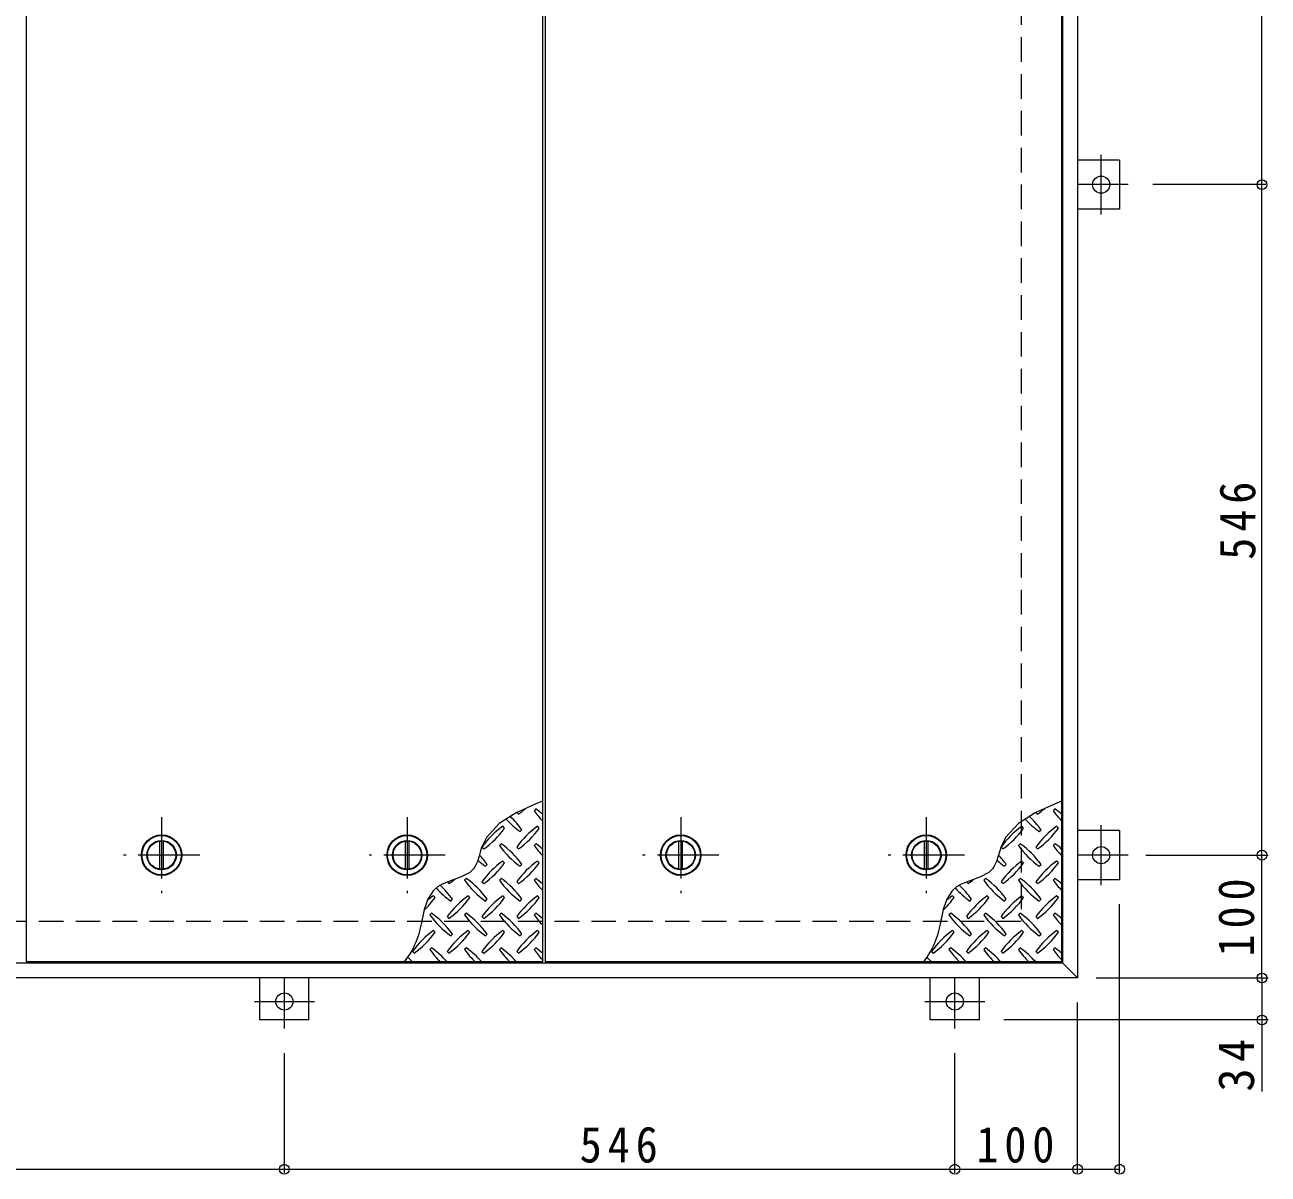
# Model space of a CAD drawing. Units: millimetres at full size, sheet at 1:10. Extents: x -2620 to 2461, y -1962 to 1588.
# Drawn here: x -1217 to -205, y -285 to 651 of the extents above; entities that cross this region are included whole.
import ezdxf

# ---------------------------------------------------------------- set-up
doc = ezdxf.new("R2010")
doc.units = ezdxf.units.MM
doc.header["$LTSCALE"] = 10
doc.header["$PDMODE"] = 32
doc.header["$PDSIZE"] = 8
doc.linetypes.add('CHAIN1', pattern=[8, 5, -1, 1, -1])
doc.linetypes.add('DASHED2', pattern=[3, 2, -1])
for name, color, linetype, lineweight in [('0-1', 2, 'DASHED2', 9), ('0-2', 3, 'Continuous', 9), ('0-3', 2, 'Continuous', 9), ('0-9', 134, 'Continuous', 5), ('0-C', 2, 'Continuous', 9), ('0-E', 3, 'Continuous', 9), ('0-F', 7, 'Continuous', 9)]:
    doc.layers.add(name, color=color, linetype=linetype, lineweight=lineweight)
doc.styles.add('ＭＳ ゴシック', font='')
doc.styles.get('ＭＳ ゴシック').set_extended_font_data('MS Gothic')

msp = doc.modelspace()

# ---------------------------------------------------------------- linework, layer by layer
at = {"layer": '0-1'}
for p, q in [((-406.03, 1120.77), (-406.03, -79.23)), ((-406.03, -79.23), (-1606.03, -79.23))]:
    msp.add_line(p, q, dxfattribs=at)
at = {"layer": '0-2'}
for p, q in [((-1216.28, 1153.77), (-1216.28, -112.23)), ((-795.78, 1153.77), (-795.78, -112.23)), ((-793.53, 1153.77), (-793.53, -112.23)), ((-373.03, 1153.77), (-373.03, -112.23)), ((-795.78, -112.23), (-1216.28, -112.23)), ((-373.03, -112.23), (-793.53, -112.23))]:
    msp.add_line(p, q, dxfattribs=at)
for centre in [(-1106.03, -25.23), (-906.03, -25.23), (-683.28, -25.23), (-483.28, -25.23)]:
    msp.add_circle(centre, 16.5, dxfattribs=at)
at = {"layer": '0-3'}
for p, q in [((-360.03, 1166.77), (-360.03, -125.23)), ((-372.03, -113.23), (-372.03, 1154.77)), ((-372.03, -113.23), (-1640.03, -113.23)), ((-372.03, -113.23), (-360.03, -125.23)), ((-360.03, -125.23), (-1652.03, -125.23))]:
    msp.add_line(p, q, dxfattribs=at)
at = {"layer": '0-9'}
for p, q in [((-801.73, 16.35), (-817.39, 9.19)), ((-801.28, 12.38), (-802.69, 10.97)), ((-795.78, 18.75), (-801.73, 16.35)), ((-378.98, 16.35), (-394.64, 9.19)), ((-378.53, 12.38), (-379.94, 10.97)), ((-373.03, 18.75), (-378.98, 16.35)), ((-831.05, 0.43), (-841.42, -10.93)), ((-817.39, 9.19), (-831.05, 0.43)), ((-816.76, 9.48), (-815.42, 8.14)), ((-408.3, 0.43), (-418.67, -10.93)), ((-394.64, 9.19), (-408.3, 0.43)), ((-394.01, 9.48), (-392.67, 8.14)), ((-826.73, -3.18), (-828.15, -1.76)), ((-814, -6), (-812.59, -4.59)), ((-798.45, -3.18), (-799.86, -1.76)), ((-403.98, -3.18), (-405.4, -1.76)), ((-391.25, -6), (-389.84, -4.59)), ((-375.7, -3.18), (-377.11, -1.76)), ((-845.43, -19.11), (-846.25, -21.61)), ((-841.42, -10.93), (-845.43, -19.11)), ((-845.12, -18.73), (-843.7, -20.15)), ((-829.56, -15.9), (-830.97, -17.32)), ((-816.83, -18.73), (-815.42, -20.15)), ((-801.28, -15.9), (-802.69, -17.32)), ((-422.68, -19.11), (-423.5, -21.61)), ((-418.67, -10.93), (-422.68, -19.11)), ((-422.37, -18.73), (-420.95, -20.15)), ((-406.81, -15.9), (-408.22, -17.32)), ((-394.08, -18.73), (-392.67, -20.15)), ((-378.53, -15.9), (-379.94, -17.32)), ((-848.89, -30.35), (-850.65, -34.29)), ((-847.53, -26.04), (-848.89, -30.35)), ((-846.25, -21.61), (-847.53, -26.04)), ((-826.73, -31.46), (-828.15, -30.05)), ((-798.45, -31.46), (-799.86, -30.05)), ((-426.14, -30.35), (-427.9, -34.29)), ((-424.78, -26.04), (-426.14, -30.35)), ((-423.5, -21.61), (-424.78, -26.04)), ((-403.98, -31.46), (-405.4, -30.05)), ((-375.7, -31.46), (-377.11, -30.05)), ((-855.06, -39.26), (-861.97, -42.93)), ((-851.98, -36.3), (-855.06, -39.26)), ((-850.65, -34.29), (-851.98, -36.3)), ((-842.29, -34.29), (-840.87, -32.87)), ((-814, -34.29), (-812.59, -32.87)), ((-432.31, -39.26), (-439.22, -42.93)), ((-429.23, -36.3), (-432.31, -39.26)), ((-427.9, -34.29), (-429.23, -36.3)), ((-419.54, -34.29), (-418.12, -32.87)), ((-391.25, -34.29), (-389.84, -32.87)), ((-877.56, -48.75), (-881.45, -51.03)), ((-869.87, -45.74), (-877.56, -48.75)), ((-873.32, -47.09), (-871.99, -48.43)), ((-861.97, -42.93), (-869.87, -45.74)), ((-857.84, -44.19), (-859.26, -45.6)), ((-845.12, -47.02), (-843.7, -48.43)), ((-829.56, -44.19), (-830.97, -45.6)), ((-816.83, -47.02), (-815.42, -48.43)), ((-801.28, -44.19), (-802.69, -45.6)), ((-454.81, -48.75), (-458.7, -51.03)), ((-447.12, -45.74), (-454.81, -48.75)), ((-450.57, -47.09), (-449.24, -48.43)), ((-439.22, -42.93), (-447.12, -45.74)), ((-435.09, -44.19), (-436.51, -45.6)), ((-422.37, -47.02), (-420.95, -48.43)), ((-406.81, -44.19), (-408.22, -45.6)), ((-394.08, -47.02), (-392.67, -48.43)), ((-378.53, -44.19), (-379.94, -45.6)), ((-884.93, -54.18), (-889.31, -61.11)), ((-881.45, -51.03), (-884.93, -54.18)), ((-883.3, -59.74), (-884.71, -58.33)), ((-855.02, -59.74), (-856.43, -58.33)), ((-826.73, -59.74), (-828.15, -58.33)), ((-798.45, -59.74), (-799.86, -58.33)), ((-462.18, -54.18), (-466.56, -61.11)), ((-458.7, -51.03), (-462.18, -54.18)), ((-460.55, -59.74), (-461.96, -58.33)), ((-432.27, -59.74), (-433.68, -58.33)), ((-403.98, -59.74), (-405.4, -58.33)), ((-375.7, -59.74), (-377.11, -58.33)), ((-892.15, -69.45), (-893.85, -77.68)), ((-889.31, -61.11), (-892.15, -69.45)), ((-870.57, -62.57), (-869.16, -61.16)), ((-842.29, -62.57), (-840.87, -61.16)), ((-814, -62.57), (-812.59, -61.16)), ((-469.4, -69.45), (-471.1, -77.68)), ((-466.56, -61.11), (-469.4, -69.45)), ((-447.82, -62.57), (-446.41, -61.16)), ((-419.54, -62.57), (-418.12, -61.16)), ((-391.25, -62.57), (-389.84, -61.16)), ((-886.13, -72.47), (-887.54, -73.89)), ((-873.4, -75.3), (-871.99, -76.71)), ((-857.84, -72.47), (-859.26, -73.89)), ((-845.12, -75.3), (-843.7, -76.71)), ((-829.56, -72.47), (-830.97, -73.89)), ((-816.83, -75.3), (-815.42, -76.71)), ((-801.28, -72.47), (-802.69, -73.89)), ((-463.38, -72.47), (-464.79, -73.89)), ((-450.65, -75.3), (-449.24, -76.71)), ((-435.09, -72.47), (-436.51, -73.89)), ((-422.37, -75.3), (-420.95, -76.71)), ((-406.81, -72.47), (-408.22, -73.89)), ((-394.08, -75.3), (-392.67, -76.71)), ((-378.53, -72.47), (-379.94, -73.89)), ((-883.3, -88.03), (-884.71, -86.61)), ((-870.57, -90.86), (-869.16, -89.44)), ((-855.02, -88.03), (-856.43, -86.61)), ((-842.29, -90.86), (-840.87, -89.44)), ((-826.73, -88.03), (-828.15, -86.61)), ((-814, -90.86), (-812.59, -89.44)), ((-798.45, -88.03), (-799.86, -86.61)), ((-460.55, -88.03), (-461.96, -86.61)), ((-447.82, -90.86), (-446.41, -89.44)), ((-432.27, -88.03), (-433.68, -86.61)), ((-419.54, -90.86), (-418.12, -89.44)), ((-403.98, -88.03), (-405.4, -86.61)), ((-391.25, -90.86), (-389.84, -89.44)), ((-375.7, -88.03), (-377.11, -86.61)), ((-886.13, -100.76), (-887.54, -102.17)), ((-857.84, -100.76), (-859.26, -102.17)), ((-829.56, -100.76), (-830.97, -102.17)), ((-801.28, -100.76), (-802.69, -102.17)), ((-463.38, -100.76), (-464.79, -102.17)), ((-435.09, -100.76), (-436.51, -102.17)), ((-406.81, -100.76), (-408.22, -102.17)), ((-378.53, -100.76), (-379.94, -102.17)), ((-901.68, -103.58), (-900.27, -105)), ((-873.4, -103.58), (-871.99, -105)), ((-845.12, -103.58), (-843.7, -105)), ((-816.83, -103.58), (-815.42, -105)), ((-478.93, -103.58), (-477.52, -105)), ((-450.65, -103.58), (-449.24, -105)), ((-422.37, -103.58), (-420.95, -105)), ((-394.08, -103.58), (-392.67, -105))]:
    msp.add_line(p, q, dxfattribs=at)
for centre, radius, start, end in [((-857.49, 67.18), 72.5, 305.47272, 311.35023), ((-743.65, 53.04), 72.5, 215.47272, 224.0249), ((-843.35, -46.66), 72.5, 48.99213, 54.5273), ((-434.74, 67.18), 72.5, 305.47272, 311.35023), ((-320.9, 53.04), 72.5, 215.47272, 224.0249), ((-420.6, -46.66), 72.5, 48.99213, 54.5273), ((-771.93, 53.04), 72.5, 222.49941, 234.5273), ((-871.63, -46.66), 72.5, 35.47258, 46.82803), ((-349.18, 53.04), 72.5, 222.49941, 234.5273), ((-448.88, -46.66), 72.5, 35.47258, 46.82803), ((-786.07, -60.8), 72.5, 125.47256, 144.5273), ((-885.77, 38.9), 72.5, 305.47272, 324.5273), ((-757.79, -60.8), 72.5, 125.47256, 144.5273), ((-857.49, 38.9), 72.5, 305.47272, 324.5273), ((-363.32, -60.8), 72.5, 125.47256, 144.5273), ((-463.02, 38.9), 72.5, 305.47272, 324.5273), ((-335.04, -60.8), 72.5, 125.47256, 144.5273), ((-434.74, 38.9), 72.5, 305.47272, 324.5273), ((-771.93, 24.76), 72.5, 215.47272, 234.5273), ((-871.63, -74.95), 72.5, 35.47258, 54.5273), ((-743.65, 24.76), 72.5, 215.47272, 224.0249), ((-843.35, -74.95), 72.5, 48.99213, 54.5273), ((-349.18, 24.76), 72.5, 215.47272, 234.5273), ((-448.88, -74.95), 72.5, 35.47258, 54.5273), ((-320.9, 24.76), 72.5, 215.47272, 224.0249), ((-420.6, -74.95), 72.5, 48.99213, 54.5273), ((-800.21, 24.76), 72.5, 228.18773, 234.5273), ((-899.92, -74.95), 72.5, 35.47258, 43.42382), ((-786.07, -89.09), 72.5, 125.47256, 144.52728), ((-757.79, -89.09), 72.5, 125.47256, 144.5273), ((-377.46, 24.76), 72.5, 228.18773, 234.5273), ((-477.17, -74.95), 72.5, 35.47258, 43.42382), ((-363.32, -89.09), 72.5, 125.47256, 144.52728), ((-335.04, -89.09), 72.5, 125.47256, 144.5273), ((-885.77, 10.61), 72.5, 305.47272, 324.5273), ((-857.49, 10.61), 72.5, 305.47272, 324.5273), ((-463.02, 10.61), 72.5, 305.47272, 324.5273), ((-434.74, 10.61), 72.5, 305.47272, 324.5273), ((-928.2, -103.23), 72.5, 35.47258, 47.53693), ((-914.06, 10.61), 72.5, 305.47272, 310.09486), ((-800.21, -3.53), 72.5, 215.47272, 234.5273), ((-899.92, -103.23), 72.5, 35.47258, 54.5273), ((-771.93, -3.53), 72.5, 215.47272, 234.5273), ((-871.63, -103.23), 72.5, 35.47258, 54.5273), ((-743.65, -3.53), 72.5, 215.47272, 224.0249), ((-843.35, -103.23), 72.5, 48.99213, 54.5273), ((-505.45, -103.23), 72.5, 35.47258, 47.53693), ((-491.31, 10.61), 72.5, 305.47272, 310.09486), ((-377.46, -3.53), 72.5, 215.47272, 234.5273), ((-477.17, -103.23), 72.5, 35.47258, 54.5273), ((-349.18, -3.53), 72.5, 215.47272, 234.5273), ((-448.88, -103.23), 72.5, 35.47258, 54.5273), ((-320.9, -3.53), 72.5, 215.47272, 224.0249), ((-420.6, -103.23), 72.5, 48.99213, 54.5273), ((-942.34, -17.67), 72.5, 313.65902, 324.5273), ((-842.64, -117.37), 72.5, 125.47256, 130.46066), ((-828.5, -3.53), 72.5, 221.9006, 234.5273), ((-814.36, -117.37), 72.5, 125.47256, 144.5273), ((-914.06, -17.67), 72.5, 305.47272, 324.5273), ((-786.07, -117.37), 72.5, 125.47256, 144.5273), ((-885.77, -17.67), 72.5, 305.47272, 324.5273), ((-757.79, -117.37), 72.5, 125.47256, 144.5273), ((-857.49, -17.67), 72.5, 305.47272, 324.5273), ((-519.59, -17.67), 72.5, 313.65902, 324.5273), ((-419.89, -117.37), 72.5, 125.47256, 130.46066), ((-405.75, -3.53), 72.5, 221.9006, 234.5273), ((-391.61, -117.37), 72.5, 125.47256, 144.5273), ((-491.31, -17.67), 72.5, 305.47272, 324.5273), ((-363.32, -117.37), 72.5, 125.47256, 144.5273), ((-463.02, -17.67), 72.5, 305.47272, 324.5273), ((-335.04, -117.37), 72.5, 125.47256, 144.5273), ((-434.74, -17.67), 72.5, 305.47272, 324.5273), ((-966.71, -67.77), 73.53, 322.79805, 352.25462), ((-828.5, -31.81), 72.5, 215.47272, 234.5273), ((-928.2, -131.52), 72.5, 35.47258, 54.5273), ((-800.21, -31.81), 72.5, 215.47272, 234.5273), ((-899.92, -131.52), 72.5, 35.47258, 54.5273), ((-771.93, -31.81), 72.5, 215.47272, 234.5273), ((-871.63, -131.52), 72.5, 35.47258, 54.5273), ((-743.65, -31.81), 72.5, 215.47272, 224.0249), ((-843.35, -131.52), 72.5, 48.99213, 54.5273), ((-543.96, -67.77), 73.53, 322.79805, 352.25462), ((-405.75, -31.81), 72.5, 215.47272, 234.5273), ((-505.45, -131.52), 72.5, 35.47258, 54.5273), ((-377.46, -31.81), 72.5, 215.47272, 234.5273), ((-477.17, -131.52), 72.5, 35.47258, 54.5273), ((-349.18, -31.81), 72.5, 215.47272, 234.5273), ((-448.88, -131.52), 72.5, 35.47258, 54.5273), ((-320.9, -31.81), 72.5, 215.47272, 224.0249), ((-420.6, -131.52), 72.5, 48.99213, 54.5273), ((-842.64, -145.66), 72.5, 125.47256, 144.5273), ((-942.34, -45.96), 72.5, 305.47272, 324.5273), ((-814.36, -145.66), 72.5, 125.47256, 144.5273), ((-914.06, -45.96), 72.5, 305.47272, 324.5273), ((-786.07, -145.66), 72.5, 125.47256, 144.5273), ((-885.77, -45.96), 72.5, 305.47272, 324.5273), ((-757.79, -145.66), 72.5, 125.47256, 144.5273), ((-857.49, -45.96), 72.5, 305.47272, 324.5273), ((-419.89, -145.66), 72.5, 125.47256, 144.5273), ((-519.59, -45.96), 72.5, 305.47272, 324.5273), ((-391.61, -145.66), 72.5, 125.47256, 144.5273), ((-491.31, -45.96), 72.5, 305.47272, 324.5273), ((-363.32, -145.66), 72.5, 125.47256, 144.5273), ((-463.02, -45.96), 72.5, 305.47272, 324.5273), ((-335.04, -145.66), 72.5, 125.47256, 144.5273), ((-434.74, -45.96), 72.5, 305.47272, 324.5273), ((-928.2, -159.8), 72.5, 41.00789, 54.5273), ((-899.92, -159.8), 72.5, 41.00789, 54.5273), ((-871.63, -159.8), 72.5, 41.00789, 54.5273), ((-843.35, -159.8), 72.5, 48.99213, 54.5273), ((-505.45, -159.8), 72.5, 41.00789, 54.5273), ((-477.17, -159.8), 72.5, 41.00789, 54.5273), ((-448.88, -159.8), 72.5, 41.00789, 54.5273), ((-420.6, -159.8), 72.5, 48.99213, 54.5273), ((-956.49, -159.8), 72.5, 41.00789, 45.19568), ((-828.5, -60.1), 72.5, 215.47272, 225.97511), ((-800.21, -60.1), 72.5, 215.47272, 225.97511), ((-771.93, -60.1), 72.5, 215.47272, 225.97511), ((-743.65, -60.1), 72.5, 215.47272, 224.0249), ((-533.74, -159.8), 72.5, 41.00789, 45.19568), ((-405.75, -60.1), 72.5, 215.47272, 225.97511), ((-377.46, -60.1), 72.5, 215.47272, 225.97511), ((-349.18, -60.1), 72.5, 215.47272, 225.97511), ((-320.9, -60.1), 72.5, 215.47272, 224.0249), ((-856.78, -60.1), 72.5, 225.35649, 225.97511), ((-434.03, -60.1), 72.5, 225.35649, 225.97511)]:
    msp.add_arc(centre, radius, start, end, dxfattribs=at)
at = {"layer": '0-C', "linetype": 'CHAIN1'}
for p, q in [((-1106.03, 5.77), (-1106.03, -56.23)), ((-906.03, 5.77), (-906.03, -56.23)), ((-683.28, 5.77), (-683.28, -56.23)), ((-483.28, 5.77), (-483.28, -56.23)), ((-1075.03, -25.23), (-1137.03, -25.23)), ((-875.03, -25.23), (-937.03, -25.23)), ((-652.28, -25.23), (-714.28, -25.23)), ((-452.28, -25.23), (-514.28, -25.23))]:
    msp.add_line(p, q, dxfattribs=at)
at = {"layer": '0-C'}
for p, q in [((-1107.53, -36.63), (-1107.53, -13.83)), ((-1104.53, -36.63), (-1104.53, -13.83)), ((-907.53, -36.63), (-907.53, -13.83)), ((-904.53, -36.63), (-904.53, -13.83)), ((-684.78, -36.63), (-684.78, -13.83)), ((-681.78, -36.63), (-681.78, -13.83)), ((-484.78, -36.63), (-484.78, -13.83)), ((-481.78, -36.63), (-481.78, -13.83))]:
    msp.add_line(p, q, dxfattribs=at)
for centre, radius in [((-1106.03, -25.23), 16), ((-906.03, -25.23), 16), ((-683.28, -25.23), 16), ((-483.28, -25.23), 16), ((-1106.03, -25.23), 12), ((-1106.03, -25.23), 11.5), ((-906.03, -25.23), 12), ((-906.03, -25.23), 11.5), ((-683.28, -25.23), 12), ((-683.28, -25.23), 11.5), ((-483.28, -25.23), 12), ((-483.28, -25.23), 11.5)]:
    msp.add_circle(centre, radius, dxfattribs=at)
at = {"layer": '0-E'}
for p, q in [((-325.83, 540.77), (-360.03, 540.77)), ((-325.83, 540.77), (-325.83, 500.77)), ((-325.83, 500.77), (-360.03, 500.77)), ((-325.83, -5.23), (-360.03, -5.23)), ((-325.83, -5.23), (-325.83, -45.23)), ((-325.83, -45.23), (-360.03, -45.23)), ((-1026.03, -159.43), (-1026.03, -125.23)), ((-986.03, -159.43), (-986.03, -125.23)), ((-480.03, -159.43), (-480.03, -125.23)), ((-440.03, -159.43), (-440.03, -125.23)), ((-986.03, -159.43), (-1026.03, -159.43)), ((-440.03, -159.43), (-480.03, -159.43))]:
    msp.add_line(p, q, dxfattribs=at)
at = {"layer": '0-E', "linetype": 'CHAIN1'}
for p, q in [((-340.83, 496.4), (-340.83, 545.15)), ((-318.85, 520.77), (-360.03, 520.77)), ((-340.83, -49.6), (-340.83, -0.85)), ((-318.85, -25.23), (-360.03, -25.23)), ((-1006.03, -166.4), (-1006.03, -125.23)), ((-460.03, -166.4), (-460.03, -125.23)), ((-1030.4, -144.43), (-981.65, -144.43)), ((-484.4, -144.43), (-435.65, -144.43))]:
    msp.add_line(p, q, dxfattribs=at)
at = {"layer": '0-E'}
for centre in [(-340.83, 520.77), (-340.83, -25.23), (-1006.03, -144.43), (-460.03, -144.43)]:
    msp.add_circle(centre, 7, dxfattribs=at)
at = {"layer": '0-F'}
for p, q in [((-209.87, 520.77), (-209.87, 1066.77)), ((-206.87, 520.77), (-298.85, 520.77)), ((-209.87, -25.23), (-209.87, 520.77)), ((-304.51, -25.23), (-204.87, -25.23)), ((-209.87, -125.23), (-209.87, -25.23)), ((-325.83, -283.98), (-325.83, -65.23)), ((-345.03, -125.23), (-204.87, -125.23)), ((-209.87, -125.23), (-209.87, -159.43)), ((-360.03, -283.98), (-360.03, -145.23)), ((-204.87, -159.43), (-420.03, -159.43)), ((-209.87, -159.43), (-209.87, -217.82)), ((-1006.03, -283.98), (-1006.03, -186.4)), ((-460.03, -283.98), (-460.03, -186.4)), ((-1552.03, -280.98), (-1006.03, -280.98)), ((-1006.03, -280.98), (-460.03, -280.98)), ((-460.03, -280.98), (-360.03, -280.98)), ((-360.03, -280.98), (-325.83, -280.98))]:
    msp.add_line(p, q, dxfattribs=at)
for p in [(-209.87, 520.77), (-209.87, -25.23), (-209.87, -125.23), (-209.87, -159.43), (-1006.03, -280.98), (-460.03, -280.98), (-360.03, -280.98), (-325.83, -280.98)]:
    msp.add_point(p, dxfattribs=at)

# ---------------------------------------------------------------- texts
at = {"layer": '0-F', "color": 2, "char_height": 29.33, "attachment_point": 7, "rotation": 90, "style": 'ＭＳ ゴシック'}
for s, insert in [('\\T1.27;\\W0.9;546', (-214.87, 215.27)), ('\\T1.27;\\W0.9;100', (-215.87, -107.73)), ('\\T1.27;\\W0.95;34', (-215.87, -217.82))]:
    msp.add_mtext(s, dxfattribs=dict(at, insert=insert))
at = {"layer": '0-F', "color": 2, "char_height": 29.33, "attachment_point": 7, "style": 'ＭＳ ゴシック'}
for s, insert in [('\\T1.27;\\W0.9;546', (-765.53, -275.98)), ('\\T1.27;\\W0.9;100', (-442.53, -275.98))]:
    msp.add_mtext(s, dxfattribs=dict(at, insert=insert))

doc.saveas('drawing.dxf')
